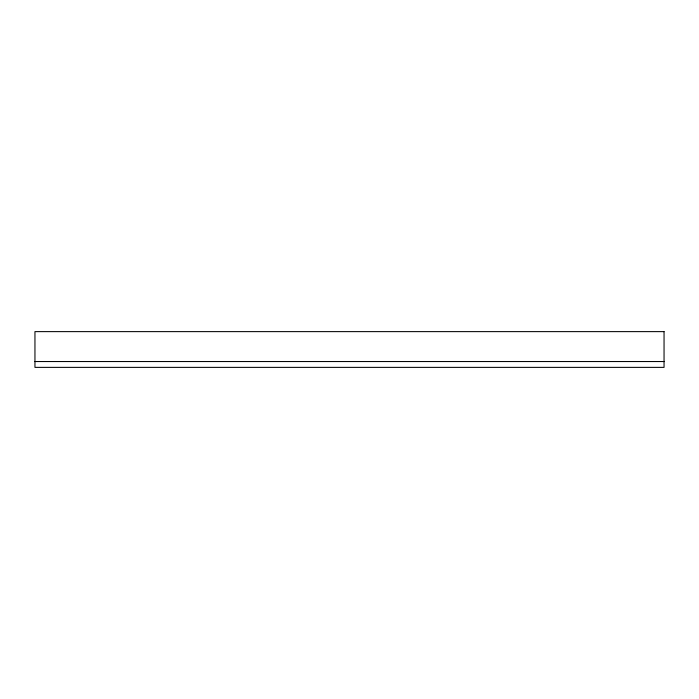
<?xml version="1.0" encoding="UTF-8"?>
<svg xmlns="http://www.w3.org/2000/svg" width="699" height="699" viewBox="0 0 699 699"><rect width="100%" height="100%" fill="white"/><g stroke="black" fill="none" stroke-linecap="round" stroke-linejoin="round"><path stroke-width="1.05" d="M34.95 361.54L664.05 361.54M664.05 331.623L34.95 331.623L34.95 367.377L664.05 367.377L664.05 331.623"/></g></svg>
